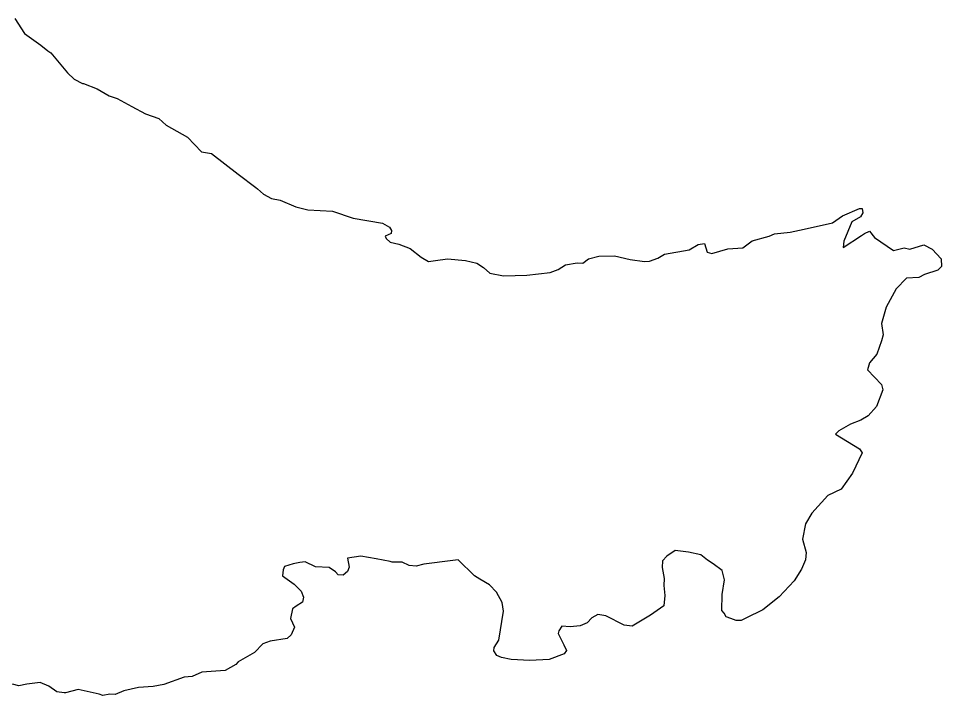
# Model space of a CAD drawing. Extents: x -312 to 667, y -1017 to 963.
# Drawn here: x -11.98 to 31.72, y -1012.9 to -980.83 of the extents above; entities that cross this region are included whole.
import ezdxf

# ---------------------------------------------------------------- set-up
doc = ezdxf.new("R2010")
doc.units = 0
doc.header["$MEASUREMENT"] = 0
doc.layers.add('LINEAS_DE_MAPA', color=7, linetype='CONTINUOUS')

msp = doc.modelspace()

# ---------------------------------------------------------------- linework, layer by layer
at = {"layer": 'LINEAS_DE_MAPA', "color": 7}
msp.add_lwpolyline([(-12.152, -980.83), (-11.691, -981.539), (-10.922, -982.101), (-10.587, -982.356), (-10.453, -982.459), (-9.664, -983.413), (-9.337, -983.703), (-8.954, -983.906), (-8.898, -983.906), (-8.249, -984.161), (-7.682, -984.488), (-7.314, -984.622), (-6.607, -985.003), (-5.969, -985.343), (-5.333, -985.57), (-4.99, -985.887), (-3.971, -986.46), (-3.311, -987.15), (-2.848, -987.226), (-1.581, -988.2), (-0.74, -988.831), (-0.669, -988.899), (-0.384, -989.149), (-0.001, -989.352), (0.407, -989.429), (1.157, -989.752), (1.721, -989.898), (2.887, -989.96), (3.861, -990.293), (5.255, -990.521), (5.582, -990.712), (5.683, -990.878), (5.658, -991.019), (5.379, -991.136), (5.423, -991.248), (5.624, -991.427), (6.033, -991.517), (6.57, -991.732), (7.082, -992.13), (7.424, -992.334), (7.76, -992.3), (8.334, -992.219), (9.177, -992.289), (9.727, -992.418), (10.04, -992.623), (10.341, -992.899), (10.988, -993.027), (12.082, -992.992), (13.188, -992.859), (13.565, -992.725), (13.925, -992.494), (14.47, -992.399), (14.737, -992.422), (15, -992.22), (15.503, -992.084), (16.245, -992.07), (16.979, -992.252), (17.655, -992.337), (17.894, -992.333), (18.284, -992.185), (18.602, -991.996), (19.776, -991.791), (20.206, -991.529), (20.5, -991.495), (20.621, -991.901), (20.847, -991.967), (21.6, -991.741), (22.314, -991.698), (22.757, -991.367), (23.566, -991.141), (23.816, -991.037), (24.558, -990.951), (25.215, -990.813), (26.556, -990.518), (27.026, -990.171), (27.832, -989.832), (27.972, -989.83), (27.991, -990.039), (27.883, -990.225), (27.48, -990.457), (27.094, -991.379), (27.068, -991.683), (27.929, -991.109), (28.068, -991.022), (28.304, -990.905), (28.55, -991.208), (29.446, -991.823), (29.95, -991.699), (30.217, -991.751), (30.887, -991.554), (31.284, -991.758), (31.701, -992.212), (31.722, -992.578), (31.544, -992.749), (30.917, -992.958), (30.652, -993.104), (30.064, -993.131), (29.57, -993.632), (29.096, -994.499), (28.875, -995.277), (28.958, -995.822), (28.88, -996.105), (28.654, -996.73), (28.311, -997.144), (28.22, -997.469), (28.88, -998.172), (28.943, -998.423), (28.637, -999.203), (28.253, -999.646), (27.907, -999.864), (27.405, -1000.043), (26.864, -1000.363), (26.698, -1000.521), (27.837, -1001.215), (27.968, -1001.408), (27.511, -1002.374), (26.965, -1003.117), (26.34, -1003.424), (25.584, -1004.255), (25.287, -1004.767), (25.147, -1005.487), (25.315, -1006.117), (25.28, -1006.47), (25.093, -1006.908), (24.739, -1007.465), (24.038, -1008.224), (23.264, -1008.844), (22.458, -1009.24), (22.235, -1009.343), (21.996, -1009.347), (21.745, -1009.254), (21.529, -1009.173), (21.427, -1008.993), (21.325, -1008.869), (21.338, -1008.108), (21.449, -1007.417), (21.328, -1006.969), (20.914, -1006.654), (20.644, -1006.492), (20.329, -1006.229), (19.736, -1006.115), (19.103, -1006.028), (18.715, -1006.303), (18.509, -1006.518), (18.502, -1006.842), (18.596, -1007.361), (18.575, -1007.684), (18.626, -1008.161), (18.567, -1008.656), (17.943, -1009.089), (17.069, -1009.612), (16.688, -1009.564), (15.822, -1009.13), (15.455, -1009.066), (15.163, -1009.213), (14.943, -1009.456), (14.608, -1009.59), (14.132, -1009.641), (13.752, -1009.606), (13.602, -1009.834), (13.576, -1009.96), (13.84, -1010.491), (13.972, -1010.77), (13.849, -1010.927), (13.151, -1011.194), (12.225, -1011.239), (11.339, -1011.199), (10.886, -1011.096), (10.674, -1011.001), (10.528, -1010.778), (10.539, -1010.624), (10.757, -1010.282), (10.982, -1008.899), (10.919, -1008.491), (10.656, -1008.004), (10.312, -1007.66), (9.857, -1007.386), (9.615, -1007.223), (8.841, -1006.477), (8.588, -1006.496), (7.214, -1006.676), (6.851, -1006.768), (6.514, -1006.745), (6.188, -1006.583), (5.709, -1006.578), (5.611, -1006.551), (4.948, -1006.422), (4.229, -1006.294), (3.598, -1006.391), (3.677, -1006.812), (3.596, -1007.024), (3.388, -1007.196), (3.15, -1007.186), (3.035, -1007.035), (2.735, -1006.842), (2.089, -1006.798), (1.593, -1006.568), (1.34, -1006.601), (1.019, -1006.662), (0.614, -1006.782), (0.546, -1006.938), (0.523, -1007.235), (1.064, -1007.618), (1.409, -1007.963), (1.512, -1008.244), (1.46, -1008.47), (1.169, -1008.672), (0.989, -1008.787), (0.899, -1009.254), (1.09, -1009.658), (0.929, -1010.027), (0.735, -1010.2), (-0.064, -1010.327), (-0.413, -1010.444), (-0.812, -1010.859), (-1.577, -1011.309), (-1.688, -1011.424), (-2.202, -1011.715), (-3.297, -1011.79), (-3.758, -1011.995), (-4.136, -1012.03), (-5.099, -1012.37), (-5.605, -1012.464), (-6.305, -1012.518), (-6.992, -1012.671), (-7.41, -1012.847), (-7.649, -1012.837), (-7.985, -1012.899), (-8.155, -1012.831), (-9.158, -1012.609), (-9.759, -1012.775), (-9.815, -1012.775), (-10.168, -1012.726), (-10.538, -1012.451), (-10.949, -1012.275), (-11.579, -1012.355), (-11.958, -1012.446), (-12.269, -1012.367)], dxfattribs=at)
msp.add_lwpolyline([(-12.152, -980.83), (-11.691, -981.539), (-10.922, -982.101), (-10.587, -982.356), (-10.453, -982.459), (-9.664, -983.413), (-9.337, -983.703), (-8.954, -983.906), (-8.898, -983.906), (-8.249, -984.161), (-7.682, -984.488), (-7.314, -984.622), (-6.607, -985.003), (-5.969, -985.343), (-5.333, -985.57), (-4.99, -985.887), (-3.971, -986.46), (-3.311, -987.15), (-2.848, -987.226), (-1.581, -988.2), (-0.74, -988.831), (-0.669, -988.899), (-0.384, -989.149), (-0.001, -989.352), (0.407, -989.429), (1.157, -989.752), (1.721, -989.898), (2.887, -989.96), (3.861, -990.293), (5.255, -990.521), (5.582, -990.712), (5.683, -990.878), (5.658, -991.019), (5.379, -991.136), (5.423, -991.248), (5.624, -991.427), (6.033, -991.517), (6.57, -991.732), (7.082, -992.13), (7.424, -992.334), (7.76, -992.3), (8.334, -992.219), (9.177, -992.289), (9.727, -992.418), (10.04, -992.623), (10.341, -992.899), (10.988, -993.027), (12.082, -992.992), (13.188, -992.859), (13.565, -992.725), (13.925, -992.494), (14.47, -992.399), (14.737, -992.422), (15, -992.22), (15.503, -992.084), (16.245, -992.07), (16.979, -992.252), (17.655, -992.337), (17.894, -992.333), (18.284, -992.185), (18.602, -991.996), (19.776, -991.791), (20.206, -991.529), (20.5, -991.495), (20.621, -991.901), (20.847, -991.967), (21.6, -991.741), (22.314, -991.698), (22.757, -991.367), (23.566, -991.141), (23.816, -991.037), (24.558, -990.951), (25.215, -990.813), (26.556, -990.518), (27.026, -990.171), (27.832, -989.832), (27.972, -989.83), (27.991, -990.039), (27.883, -990.225), (27.48, -990.457), (27.094, -991.379), (27.068, -991.683), (27.929, -991.109), (28.068, -991.022), (28.304, -990.905), (28.55, -991.208), (29.446, -991.823), (29.95, -991.699), (30.217, -991.751), (30.887, -991.554), (31.284, -991.758), (31.701, -992.212), (31.722, -992.578), (31.544, -992.749), (30.917, -992.958), (30.652, -993.104), (30.064, -993.131), (29.57, -993.632), (29.096, -994.499), (28.875, -995.277), (28.958, -995.822), (28.88, -996.105), (28.654, -996.73), (28.311, -997.144), (28.22, -997.469), (28.88, -998.172), (28.943, -998.423), (28.637, -999.203), (28.253, -999.646), (27.907, -999.864), (27.405, -1000.043), (26.864, -1000.363), (26.698, -1000.521), (27.837, -1001.215), (27.968, -1001.408), (27.511, -1002.374), (26.965, -1003.117), (26.34, -1003.424), (25.584, -1004.255), (25.287, -1004.767), (25.147, -1005.487), (25.315, -1006.117), (25.28, -1006.47), (25.093, -1006.908), (24.739, -1007.465), (24.038, -1008.224), (23.264, -1008.844), (22.458, -1009.24), (22.235, -1009.343), (21.996, -1009.347), (21.745, -1009.254), (21.529, -1009.173), (21.427, -1008.993), (21.325, -1008.869), (21.338, -1008.108), (21.449, -1007.417), (21.328, -1006.969), (20.914, -1006.654), (20.644, -1006.492), (20.329, -1006.229), (19.736, -1006.115), (19.103, -1006.028), (18.715, -1006.303), (18.509, -1006.518), (18.502, -1006.842), (18.596, -1007.361), (18.575, -1007.684), (18.626, -1008.161), (18.567, -1008.656), (17.943, -1009.089), (17.069, -1009.612), (16.688, -1009.564), (15.822, -1009.13), (15.455, -1009.066), (15.163, -1009.213), (14.943, -1009.456), (14.608, -1009.59), (14.132, -1009.641), (13.752, -1009.606), (13.602, -1009.834), (13.576, -1009.96), (13.84, -1010.491), (13.972, -1010.77), (13.849, -1010.927), (13.151, -1011.194), (12.225, -1011.239), (11.339, -1011.199), (10.886, -1011.096), (10.674, -1011.001), (10.528, -1010.778), (10.539, -1010.624), (10.757, -1010.282), (10.982, -1008.899), (10.919, -1008.491), (10.656, -1008.004), (10.312, -1007.66), (9.857, -1007.386), (9.615, -1007.223), (8.841, -1006.477), (8.588, -1006.496), (7.214, -1006.676), (6.851, -1006.768), (6.514, -1006.745), (6.188, -1006.583), (5.709, -1006.578), (5.611, -1006.551), (4.948, -1006.422), (4.229, -1006.294), (3.598, -1006.391), (3.677, -1006.812), (3.596, -1007.024), (3.388, -1007.196), (3.15, -1007.186), (3.035, -1007.035), (2.735, -1006.842), (2.089, -1006.798), (1.593, -1006.568), (1.34, -1006.601), (1.019, -1006.662), (0.614, -1006.782), (0.546, -1006.938), (0.523, -1007.235), (1.064, -1007.618), (1.409, -1007.963), (1.512, -1008.244), (1.46, -1008.47), (1.169, -1008.672), (0.989, -1008.787), (0.899, -1009.254), (1.09, -1009.658), (0.929, -1010.027), (0.735, -1010.2), (-0.064, -1010.327), (-0.413, -1010.444), (-0.812, -1010.859), (-1.577, -1011.309), (-1.688, -1011.424), (-2.202, -1011.715), (-3.297, -1011.79), (-3.758, -1011.995), (-4.136, -1012.03), (-5.099, -1012.37), (-5.605, -1012.464), (-6.305, -1012.518), (-6.992, -1012.671), (-7.41, -1012.847), (-7.649, -1012.837), (-7.985, -1012.899), (-8.155, -1012.831), (-9.158, -1012.609), (-9.759, -1012.775), (-9.815, -1012.775), (-10.168, -1012.726), (-10.538, -1012.451), (-10.949, -1012.275), (-11.579, -1012.355), (-11.958, -1012.446), (-12.269, -1012.367)], dxfattribs=at)

doc.saveas('drawing.dxf')
